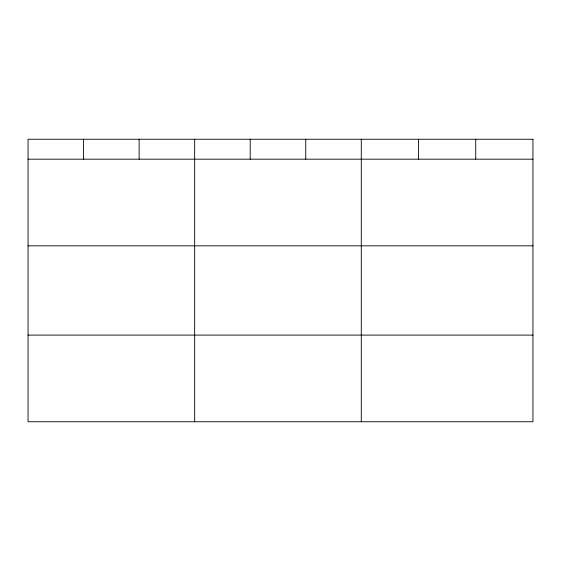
<?xml version="1.0" encoding="UTF-8"?>
<svg xmlns="http://www.w3.org/2000/svg" width="561" height="561" viewBox="0 0 561 561"><rect width="100%" height="100%" fill="white"/><g stroke="black" fill="none" stroke-linecap="round" stroke-linejoin="round"><path stroke-width="0.84" d="M28.05 159.177L532.95 159.177M28.05 245.823L532.95 245.823M28.05 335.099L532.95 335.099M475.728 139.247L475.728 159.177M418.506 139.247L418.506 159.177M361.284 139.247L361.284 421.753M305.745 139.247L305.745 159.177M250.206 139.247L250.206 159.177M194.667 139.247L194.667 421.753M139.128 139.247L139.128 159.177M83.589 139.247L83.589 159.177M532.95 139.247L28.05 139.247L28.05 421.753L532.95 421.753L532.95 139.247"/></g></svg>
